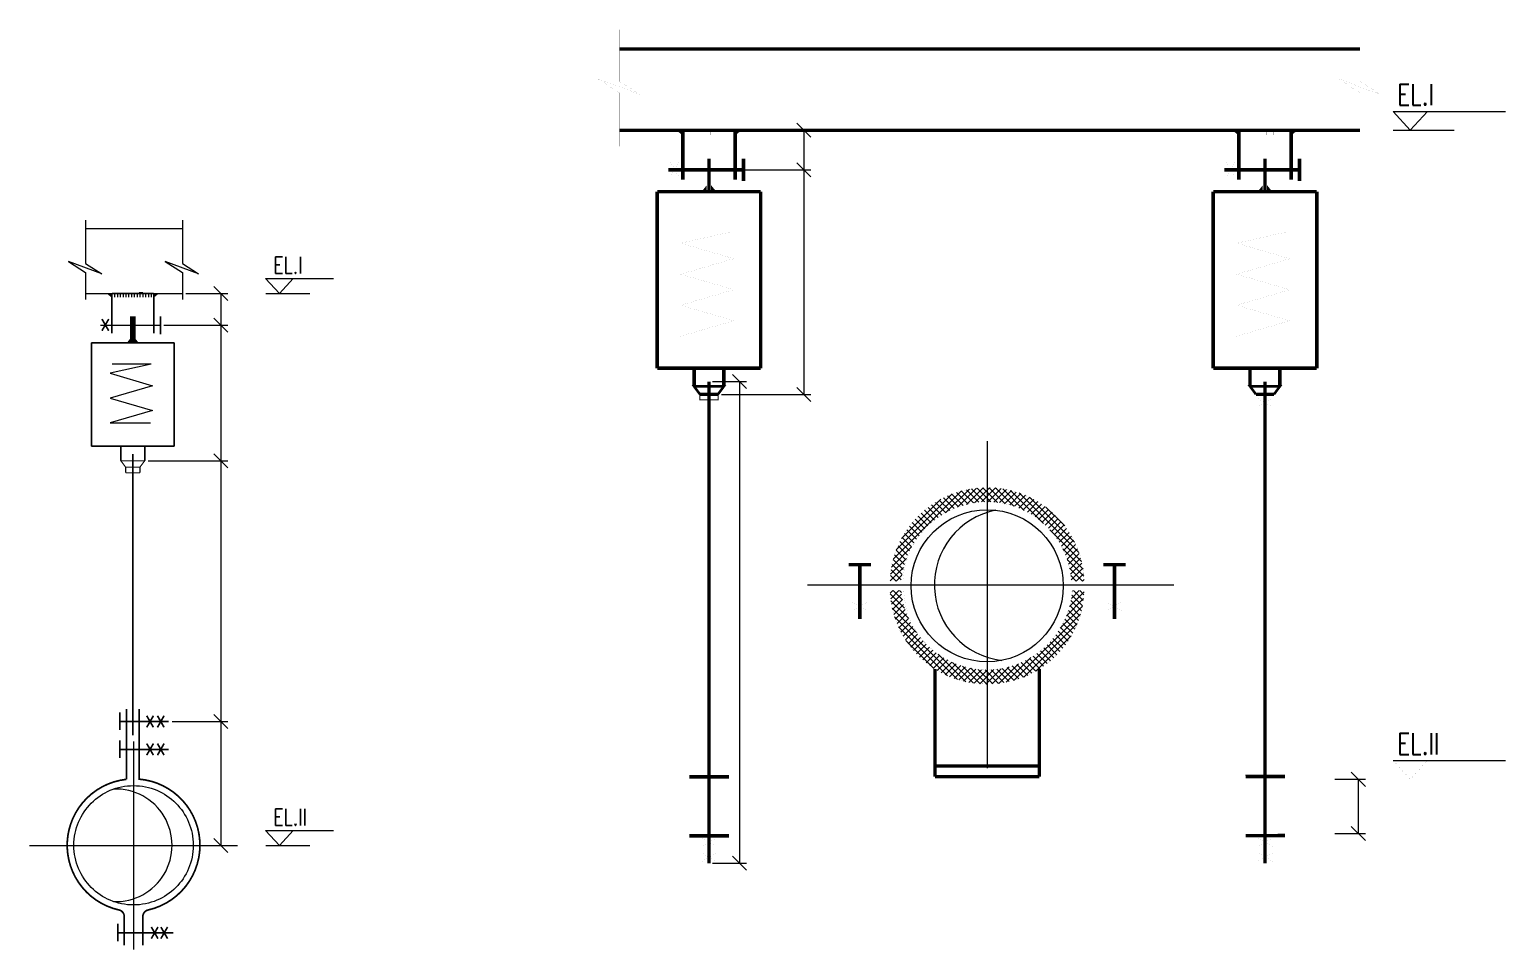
# Model space of a CAD drawing. Header units: millimetres. Extents: x 3195 to 4037, y 792 to 990.
# Drawn here: x 3194.9 to 3457.4, y 792.3 to 955.9 of the extents above; entities that cross this region are included whole.
import ezdxf

# ---------------------------------------------------------------- set-up
doc = ezdxf.new("R2010")
doc.units = ezdxf.units.MM
doc.header["$LTSCALE"] = 300
doc.linetypes.add('ACAD_ISO02W100', pattern=[15, 12, -3])
doc.linetypes.add('CENTER', pattern=[50.8, 31.75, -6.35, 6.35, -6.35])
doc.styles.add('ROMANS', font='romans.shx', dxfattribs={"width": 0.75, "bigfont": 'hztxt.shx'})
doc.styles.get("Standard").update_dxf_attribs({"font": ''})
doc.styles.get('Standard').set_extended_font_data('SimSun')
doc.dimstyles.new('ISO-25', dxfattribs={"dimtxt": 2.5, "dimasz": 2.5, "dimexe": 1.25, "dimexo": 0.625, "dimtad": 1, "dimtxsty": 'Standard', "dimcen": 2.5, "dimadec": 0, "dimazin": 0, "dimtfac": 1, "dimtmove": 0, "dimatfit": 3, "dimfxl": 1, "dimarcsym": 0})

# ---------------------------------------------------------------- blocks, each defined once
blk = doc.blocks.new('_Oblique')
at = {"color": 0, "linetype": 'ByBlock', "lineweight": -2}
blk.add_line((-0.5, -0.5), (0.5, 0.5), dxfattribs=at)
blk = doc.blocks.new('*D1')
at = {"color": 0, "lineweight": -2, "ltscale": 2, "transparency": 16777216}
for p, q in [((3222.72, 908.97), (3230.18, 908.97)), ((3228.93, 908.97), (3228.93, 903.34)), ((3218.81, 903.34), (3230.18, 903.34))]:
    blk.add_line(p, q, dxfattribs=at)
at = {"layer": 'Defpoints', "color": 0, "ltscale": 2, "transparency": 16777216}
for p in [(3222.1, 908.97, -838), (3218.19, 903.34, -838), (3228.93, 903.34)]:
    blk.add_point(p, dxfattribs=at)
at = {"color": 0, "lineweight": -2, "ltscale": 2, "transparency": 16777216, "xscale": 2.5, "yscale": 2.5, "zscale": 2.5}
for p, rotation in [((3228.93, 908.97), 90), ((3228.93, 903.34), 270)]:
    blk.add_blockref('_Oblique', p, dxfattribs=dict(at, rotation=rotation))
blk = doc.blocks.new('*D4')
at = {"color": 0, "lineweight": -2, "ltscale": 2, "transparency": 16777216}
for p, q in [((3218.81, 903.34), (3230.18, 903.34)), ((3228.93, 903.34), (3228.93, 879.21)), ((3216.02, 879.21), (3230.18, 879.21))]:
    blk.add_line(p, q, dxfattribs=at)
at = {"layer": 'Defpoints', "color": 0, "ltscale": 2, "transparency": 16777216}
for p in [(3218.19, 903.34, -838), (3215.39, 879.21, -838), (3228.93, 879.21)]:
    blk.add_point(p, dxfattribs=at)
at = {"color": 0, "lineweight": -2, "ltscale": 2, "transparency": 16777216, "xscale": 2.5, "yscale": 2.5, "zscale": 2.5}
for p, rotation in [((3228.93, 903.34), 90), ((3228.93, 879.21), 270)]:
    blk.add_blockref('_Oblique', p, dxfattribs=dict(at, rotation=rotation))
blk = doc.blocks.new('*D5')
at = {"color": 0, "lineweight": -2, "ltscale": 2, "transparency": 16777216}
for p, q in [((3216.02, 879.21), (3230.18, 879.21)), ((3228.93, 879.21), (3228.93, 832.82)), ((3220.3, 832.82), (3230.18, 832.82))]:
    blk.add_line(p, q, dxfattribs=at)
at = {"layer": 'Defpoints', "color": 0, "ltscale": 2, "transparency": 16777216}
for p in [(3215.39, 879.21, -838), (3219.67, 832.82, -838), (3228.93, 832.82)]:
    blk.add_point(p, dxfattribs=at)
at = {"color": 0, "lineweight": -2, "ltscale": 2, "transparency": 16777216, "xscale": 2.5, "yscale": 2.5, "zscale": 2.5}
for p, rotation in [((3228.93, 879.21), 90), ((3228.93, 832.82), 270)]:
    blk.add_blockref('_Oblique', p, dxfattribs=dict(at, rotation=rotation))
blk = doc.blocks.new('*D6')
at = {"color": 0, "lineweight": -2, "ltscale": 2, "transparency": 16777216}
for p, q in [((3220.3, 832.82), (3230.18, 832.82)), ((3228.93, 832.82), (3228.93, 810.76)), ((3225.84, 810.76), (3230.18, 810.76))]:
    blk.add_line(p, q, dxfattribs=at)
at = {"layer": 'Defpoints', "color": 0, "ltscale": 2, "transparency": 16777216}
for p in [(3219.67, 832.82, -838), (3225.22, 810.76, -838), (3228.93, 810.76)]:
    blk.add_point(p, dxfattribs=at)
at = {"color": 0, "lineweight": -2, "ltscale": 2, "transparency": 16777216, "xscale": 2.5, "yscale": 2.5, "zscale": 2.5}
for p, rotation in [((3228.93, 832.82), 90), ((3228.93, 810.76), 270)]:
    blk.add_blockref('_Oblique', p, dxfattribs=dict(at, rotation=rotation))
blk = doc.blocks.new('*D7')
at = {"color": 0, "lineweight": -2, "transparency": 16777216}
for p, q in [((3316.35, 893.31), (3322.41, 893.31)), ((3321.16, 893.31), (3321.16, 807.61)), ((3316.35, 807.61), (3322.41, 807.61))]:
    blk.add_line(p, q, dxfattribs=at)
at = {"layer": 'Defpoints', "color": 0, "transparency": 16777216}
for p in [(3315.73, 893.31), (3315.73, 807.61), (3321.16, 807.61)]:
    blk.add_point(p, dxfattribs=at)
at = {"color": 0, "lineweight": -2, "transparency": 16777216, "xscale": 2.5, "yscale": 2.5, "zscale": 2.5}
for p, rotation in [((3321.16, 893.31), 90), ((3321.16, 807.61), 270)]:
    blk.add_blockref('_Oblique', p, dxfattribs=dict(at, rotation=rotation))
blk = doc.blocks.new('*D8')
at = {"color": 0, "lineweight": -2, "transparency": 16777216}
for p, q in [((3426.99, 822.54), (3432.44, 822.54)), ((3431.19, 822.54), (3431.19, 812.92)), ((3426.99, 812.92), (3432.44, 812.92))]:
    blk.add_line(p, q, dxfattribs=at)
at = {"layer": 'Defpoints', "color": 0, "transparency": 16777216}
for p in [(3426.37, 822.54), (3426.37, 812.92), (3431.19, 812.92)]:
    blk.add_point(p, dxfattribs=at)
at = {"color": 0, "lineweight": -2, "transparency": 16777216, "xscale": 2.5, "yscale": 2.5, "zscale": 2.5}
for p, rotation in [((3431.19, 822.54), 90), ((3431.19, 812.92), 270)]:
    blk.add_blockref('_Oblique', p, dxfattribs=dict(at, rotation=rotation))
blk = doc.blocks.new('*D9')
at = {"color": 0, "lineweight": -2, "transparency": 16777216}
for p, q in [((3321.01, 938.02), (3333.84, 938.02)), ((3332.59, 938.02), (3332.59, 930.99)), ((3321.01, 930.99), (3333.84, 930.99))]:
    blk.add_line(p, q, dxfattribs=at)
at = {"layer": 'Defpoints', "color": 0, "transparency": 16777216}
for p in [(3320.38, 938.02), (3320.38, 930.99), (3332.59, 930.99)]:
    blk.add_point(p, dxfattribs=at)
at = {"color": 0, "lineweight": -2, "transparency": 16777216, "xscale": 2.5, "yscale": 2.5, "zscale": 2.5}
for p, rotation in [((3332.59, 938.02), 90), ((3332.59, 930.99), 270)]:
    blk.add_blockref('_Oblique', p, dxfattribs=dict(at, rotation=rotation))
blk = doc.blocks.new('*D10')
at = {"color": 0, "lineweight": -2, "transparency": 16777216}
for p, q in [((3321.01, 930.99), (3333.84, 930.99)), ((3332.59, 930.99), (3332.59, 891.03)), ((3317.95, 891.03), (3333.84, 891.03))]:
    blk.add_line(p, q, dxfattribs=at)
at = {"layer": 'Defpoints', "color": 0, "transparency": 16777216}
for p in [(3320.38, 930.99), (3317.32, 891.03), (3332.59, 891.03)]:
    blk.add_point(p, dxfattribs=at)
at = {"color": 0, "lineweight": -2, "transparency": 16777216, "xscale": 2.5, "yscale": 2.5, "zscale": 2.5}
for p, rotation in [((3332.59, 930.99), 90), ((3332.59, 891.03), 270)]:
    blk.add_blockref('_Oblique', p, dxfattribs=dict(at, rotation=rotation))

msp = doc.modelspace()

# ---------------------------------------------------------------- hatches: boundary and pattern name
at = {"linetype": 'ByBlock', "ltscale": 5}
for points in [[(3309.93, 938.02), (3311.07, 937.1), (3311.07, 938.02)], [(3321.52, 938.02), (3320.38, 937.1), (3320.38, 938.02)], [(3408.79, 938.02), (3409.94, 937.1), (3409.94, 938.02)], [(3420.39, 938.02), (3419.25, 937.1), (3419.25, 938.02)], [(3315.34, 928.24), (3314.42, 927.1), (3315.34, 927.1)], [(3316.11, 928.24), (3317.03, 927.1), (3316.11, 927.1)], [(3414.21, 928.24), (3413.29, 927.1), (3414.21, 927.1)], [(3414.97, 928.24), (3415.89, 927.1), (3414.97, 927.1)]]:
    msp.add_hatch(color=5, dxfattribs=at).paths.add_polyline_path(points)
for points in [[(3208.63, 908.97), (3209.55, 908.23), (3209.55, 908.97)], [(3217.91, 908.97), (3217, 908.23), (3217, 908.97)], [(3212.97, 901.14), (3212.23, 900.22), (3212.97, 900.22)], [(3213.58, 901.14), (3214.32, 900.22), (3213.58, 900.22)]]:
    msp.add_hatch(color=5).paths.add_polyline_path(points)
h = msp.add_hatch()
h.set_pattern_fill('ANSI37', color=5, scale=6.25, style=0)
h.set_pattern_definition([(45, (-1019.5888, 1847.76154), (-0.55242717, 0.55242717), []), (135, (-1019.5888, 1847.76154), (-0.55242717, -0.55242717), [])])
h.paths.add_polyline_path([(3347.93, 857.81), (3349.9, 857.81, -0.383586), (3365.19, 871.93), (3365.19, 874.43, 0.406425)])
h.paths.add_polyline_path([(3365.19, 874.43), (3365.19, 871.93, -0.133243), (3372.78, 869.85), (3374.16, 871.96, 0.138037)])
h.paths.add_polyline_path([(3374.16, 871.96), (3372.78, 869.85, -0.24948), (3380.16, 857.81), (3382.44, 857.81, 0.254131)])
h.paths.add_polyline_path([(3375.72, 846.33), (3377.44, 844.53, 0.190231), (3382.44, 856.11), (3380.35, 856.11, -0.181233)])
h.paths.add_polyline_path([(3377.44, 844.53), (3375.72, 846.33, -0.027208), (3374.46, 845.24), (3374.46, 842.15, 0.055815)])
h.paths.add_polyline_path([(3365.19, 841.99), (3365.19, 839.49, 0.143259), (3374.46, 842.15), (3374.46, 845.24, -0.163609)])
h.paths.add_polyline_path([(3365.19, 839.49), (3365.19, 841.99, -0.161591), (3355.92, 845.22), (3355.92, 842.14, 0.143295)])
h.paths.add_polyline_path([(3355.92, 842.14), (3355.92, 845.22, -0.208351), (3349.9, 856.11), (3347.93, 856.11, 0.248807)])

# ---------------------------------------------------------------- linework, layer by layer
at = {"color": 5}
for p, q in [((3204.88, 922.01, -838), (3204.88, 914.33, -838)), ((3222.1, 922.01, -838), (3222.1, 914.33, -838)), ((3204.88, 920.52, -838), (3222.1, 920.52, -838)), ((3201.83, 914.68, -838), (3204.88, 912.7, -838)), ((3207.76, 912.47, -838), (3201.83, 914.68, -838)), ((3204.88, 914.33, -838), (3207.76, 912.47, -838)), ((3224.98, 912.47, -838), (3219.05, 914.68, -838)), ((3219.05, 914.68, -838), (3222.1, 912.7, -838)), ((3222.1, 914.33, -838), (3224.98, 912.47, -838)), ((3204.88, 912.7, -838), (3204.88, 907.88, -838)), ((3222.1, 912.7, -838), (3222.1, 907.88, -838)), ((3204.88, 908.97, -838), (3222.1, 908.97, -838)), ((3204.88, 908.97, -838), (3222.1, 908.97, -838)), ((3210.04, 908.97, -838), (3210.04, 908.3, -838)), ((3210.54, 908.97, -838), (3210.54, 908.3, -838)), ((3211.04, 908.97, -838), (3211.04, 908.3, -838)), ((3211.54, 908.97, -838), (3211.54, 908.3, -838)), ((3212.04, 908.97, -838), (3212.04, 908.3, -838)), ((3212.54, 908.97, -838), (3212.54, 908.3, -838)), ((3213.04, 908.97, -838), (3213.04, 908.3, -838)), ((3213.54, 908.97, -838), (3213.54, 908.3, -838)), ((3214.04, 908.97, -838), (3214.04, 908.3, -838)), ((3215.06, 909.09, -838), (3214.4, 909.09, -838)), ((3214.54, 908.97, -838), (3214.54, 908.3, -838)), ((3215.04, 908.97, -838), (3215.04, 908.3, -838)), ((3215.54, 908.97, -838), (3215.54, 908.3, -838)), ((3216.04, 908.97, -838), (3216.04, 908.3, -838)), ((3216.54, 908.97, -838), (3216.54, 908.3, -838)), ((3216.56, 896.43, -838), (3209.26, 894.78, -838)), ((3216.56, 896.43, -838), (3209.62, 896.43, -838)), ((3209.26, 894.78, -838), (3216.8, 892.57, -838)), ((3216.8, 892.57, -838), (3209.26, 890.37, -838)), ((3209.26, 890.37, -838), (3216.8, 888.16, -838)), ((3216.8, 888.16, -838), (3209.26, 885.95, -838)), ((3209.26, 885.95, -838), (3216.43, 885.95, -838))]:
    msp.add_line(p, q, dxfattribs=at)
at = {"color": 1, "ltscale": 2}
for p, q in [((3236.9, 911.65, -838), (3239.35, 908.97, -838)), ((3236.9, 911.65, -838), (3248.94, 911.65, -838)), ((3239.35, 908.97, -838), (3241.79, 911.65, -838)), ((3236.9, 813.45, -838), (3239.35, 810.76, -838)), ((3236.9, 813.45, -838), (3248.94, 813.45, -838)), ((3239.35, 810.76, -838), (3241.79, 813.45, -838))]:
    msp.add_line(p, q, dxfattribs=at)
at = {"color": 1}
for p, q in [((3236.93, 908.97, -838), (3244.74, 908.97, -838)), ((3236.93, 810.76, -838), (3244.74, 810.76, -838))]:
    msp.add_line(p, q, dxfattribs=at)
at = {"color": 5, "linetype": 'ByBlock', "ltscale": 5}
for points, const_width in [([(3299.82, 955.94), (3299.82, 946.73)], 0.0075), ([(3431.49, 955.94), (3431.49, 946.73)], 0.0075), ([(3299.82, 952.47), (3431.49, 952.47)], 0.625), ([(3296.01, 947.16), (3299.82, 944.68)], 0.0075), ([(3303.43, 944.4), (3296.01, 947.16)], 0.0075), ([(3299.82, 946.73), (3303.43, 944.4)], 0.0075), ([(3427.68, 947.16), (3431.49, 944.68)], 0.0075), ([(3435.09, 944.4), (3427.68, 947.16)], 0.0075), ([(3431.49, 946.73), (3435.09, 944.4)], 0.0075), ([(3299.82, 944.68), (3299.82, 935.14)], 0.0075), ([(3431.49, 944.68), (3431.49, 935.14)], 0.0075), ([(3299.82, 938.02), (3402.09, 938.02)], 0.625), ([(3299.82, 938.02), (3431.49, 938.02)], 0.625), ([(3303.22, 939.23), (3303.22, 938.02)], 0.0075), ([(3303.22, 939.23), (3328.22, 939.23)], 0.0075), ([(3311.07, 938.02), (3311.07, 929.2)], 0.625), ([(3311.07, 938.02), (3320.38, 938.02)], 0.0075), ([(3311.68, 938.02), (3311.68, 937.19)], 0.0075), ([(3312.31, 938.02), (3312.31, 937.19)], 0.0075), ([(3312.93, 938.02), (3312.93, 937.19)], 0.0075), ([(3313.56, 938.02), (3313.56, 937.19)], 0.0075), ([(3314.18, 938.02), (3314.18, 937.19)], 0.0075), ([(3314.81, 938.02), (3314.81, 937.19)], 0.0075), ([(3315.43, 938.02), (3315.43, 937.19)], 0.0075), ([(3316.06, 938.02), (3316.06, 937.19)], 0.0075), ([(3316.68, 938.02), (3316.68, 937.19)], 0.0075), ([(3317.96, 938.17), (3317.13, 938.17)], 0.0075), ([(3317.31, 938.02), (3317.31, 937.19)], 0.0075), ([(3317.93, 938.02), (3317.93, 937.19)], 0.0075), ([(3318.56, 938.02), (3318.56, 937.19)], 0.0075), ([(3319.18, 938.02), (3319.18, 937.19)], 0.0075), ([(3319.81, 938.02), (3319.81, 937.19)], 0.0075), ([(3320.38, 938.02), (3320.38, 929.2)], 0.625), ([(3328.22, 939.23), (3328.22, 938.02)], 0.0075), ([(3402.09, 939.23), (3402.09, 938.02)], 0.0075), ([(3427.09, 939.23), (3402.09, 939.23)], 0.0075), ([(3402.09, 939.23), (3402.09, 938.02)], 0.0075), ([(3427.09, 938.02), (3402.09, 938.02)], 0.0075), ([(3409.94, 938.02), (3409.94, 929.2)], 0.625), ([(3409.94, 938.02), (3419.25, 938.02)], 0.0075), ([(3410.55, 938.02), (3410.55, 937.19)], 0.0075), ([(3411.17, 938.02), (3411.17, 937.19)], 0.0075), ([(3411.8, 938.02), (3411.8, 937.19)], 0.0075), ([(3412.42, 938.02), (3412.42, 937.19)], 0.0075), ([(3413.05, 938.02), (3413.05, 937.19)], 0.0075), ([(3413.67, 938.02), (3413.67, 937.19)], 0.0075), ([(3414.3, 938.02), (3414.3, 937.19)], 0.0075), ([(3414.92, 938.02), (3414.92, 937.19)], 0.0075), ([(3415.55, 938.02), (3415.55, 937.19)], 0.0075), ([(3416.83, 938.17), (3416, 938.17)], 0.0075), ([(3416.17, 938.02), (3416.17, 937.19)], 0.0075), ([(3416.8, 938.02), (3416.8, 937.19)], 0.0075), ([(3417.42, 938.02), (3417.42, 937.19)], 0.0075), ([(3418.05, 938.02), (3418.05, 937.19)], 0.0075), ([(3418.67, 938.02), (3418.67, 937.19)], 0.0075), ([(3419.25, 938.02), (3419.25, 929.2)], 0.625), ([(3427.09, 939.23), (3427.09, 938.02)], 0.0075), ([(3310.38, 929.75), (3308.87, 932.36)], 0.0075), ([(3308.87, 929.75), (3310.38, 932.36)], 0.0075), ([(3315.73, 932.98), (3315.73, 927.1)], 0.625), ([(3321.87, 928.99), (3321.87, 932.99)], 0.625), ([(3409.25, 929.75), (3407.74, 932.36)], 0.0075), ([(3407.74, 929.75), (3409.25, 932.36)], 0.0075), ([(3414.59, 932.98), (3414.59, 927.1)], 0.625), ([(3420.73, 928.99), (3420.73, 932.99)], 0.625), ([(3321.87, 930.99), (3308.51, 930.99)], 0.625), ([(3420.73, 930.99), (3407.37, 930.99)], 0.625), ([(3324.93, 927.1), (3306.52, 927.1)], 0.625), ([(3306.52, 927.1), (3306.52, 895.68)], 0.625), ([(3324.93, 927.1), (3324.93, 895.68)], 0.625), ([(3423.8, 927.1), (3405.39, 927.1)], 0.625), ([(3405.39, 927.1), (3405.39, 895.68)], 0.625), ([(3423.8, 927.1), (3423.8, 895.68)], 0.625), ([(3319.84, 919.99), (3310.71, 917.92)], 0.0075), ([(3319.84, 919.99), (3311.16, 919.99)], 0.0075), ([(3418.7, 919.99), (3409.57, 917.92)], 0.0075), ([(3418.7, 919.99), (3410.02, 919.99)], 0.0075), ([(3310.71, 917.92), (3320.14, 915.17)], 0.0075), ([(3409.57, 917.92), (3419, 915.17)], 0.0075), ([(3320.14, 915.17), (3310.71, 912.41)], 0.0075), ([(3419, 915.17), (3409.57, 912.41)], 0.0075), ([(3310.71, 912.41), (3320.14, 909.65)], 0.0075), ([(3409.57, 912.41), (3419, 909.65)], 0.0075), ([(3320.14, 909.65), (3310.71, 906.89)], 0.0075), ([(3419, 909.65), (3409.57, 906.89)], 0.0075), ([(3310.71, 906.89), (3320.14, 904.13)], 0.0075), ([(3409.57, 906.89), (3419, 904.13)], 0.0075), ([(3320.14, 904.13), (3310.71, 901.38)], 0.0075), ([(3419, 904.13), (3409.57, 901.38)], 0.0075), ([(3310.71, 901.38), (3319.67, 901.38)], 0.0075), ([(3409.57, 901.38), (3418.54, 901.38)], 0.0075), ([(3324.93, 895.68), (3306.52, 895.68)], 0.625), ([(3313.08, 895.68), (3313.08, 892.45)], 0.625), ([(3318.37, 895.68), (3318.37, 892.45)], 0.625), ([(3423.8, 895.68), (3405.39, 895.68)], 0.625), ([(3411.94, 895.68), (3411.94, 892.45)], 0.625), ([(3417.24, 895.68), (3417.24, 892.45)], 0.625), ([(3314.13, 891.03), (3313.08, 892.45), (3318.37, 892.45), (3317.32, 891.03)], 0.45), ([(3315.73, 893.31), (3315.73, 807.61)], 0.625), ([(3412.99, 891.03), (3411.94, 892.45), (3417.24, 892.45), (3416.19, 891.03)], 0.45), ([(3414.59, 893.31), (3414.59, 807.61)], 0.625), ([(3314.13, 891.03), (3317.32, 891.03)], 0.625), ([(3412.99, 891.03), (3416.19, 891.03)], 0.625), ([(3416.19, 891.03), (3412.99, 891.03)], 0.0075), ([(3415.88, 890.32), (3413.3, 888.84)], 0.0075), ([(3415.88, 888.84), (3413.3, 890.32)], 0.0075), ([(3340.54, 860.73), (3344.55, 860.73)], 0.625), ([(3342.54, 860.73), (3342.54, 851.07)], 0.625), ([(3389.84, 860.73), (3385.83, 860.73)], 0.625), ([(3387.83, 860.73), (3387.83, 851.07)], 0.625), ([(3355.92, 823.01), (3355.92, 842.16)], 0.625), ([(3374.46, 823.01), (3374.46, 842.16)], 0.625), ([(3355.92, 824.92), (3374.46, 824.92)], 0.625), ([(3304.06, 822.54), (3419.06, 822.54)], 0.0075), ([(3304.06, 822.54), (3304.06, 812.92)], 0.0075), ([(3304.06, 821.76), (3426.37, 821.76)], 0.0075), ([(3312.22, 822.98), (3319.26, 822.98)], 0.625), ([(3355.92, 823.01), (3374.46, 823.01)], 0.625), ([(3359.91, 822.68), (3370.56, 822.68)], 0.0075), ([(3418.17, 823.04), (3411.13, 823.03)], 0.625), ([(3419.06, 822.54), (3426.37, 822.54)], 0.0075), ([(3426.37, 822.54), (3426.37, 812.92)], 0.0075), ([(3304.06, 813.71), (3426.37, 813.71)], 0.0075), ([(3304.06, 812.92), (3426.37, 812.92)], 0.0075), ([(3312.22, 812.49), (3319.26, 812.49)], 0.625), ([(3317.03, 812.05), (3314.45, 810.56)], 0.0075), ([(3317.03, 810.56), (3314.45, 812.05)], 0.0075), ([(3418.18, 812.53), (3411.14, 812.52)], 0.625), ([(3413.37, 810.59), (3415.94, 812.08)], 0.0075), ([(3413.37, 812.08), (3415.95, 810.6)], 0.0075), ([(3317.03, 809.42), (3314.45, 807.94)], 0.0075), ([(3317.03, 807.94), (3314.45, 809.42)], 0.0075), ([(3413.38, 807.97), (3415.95, 809.45)], 0.0075), ([(3413.38, 809.45), (3415.95, 807.97)], 0.0075)]:
    msp.add_lwpolyline(points, dxfattribs=dict(at, const_width=const_width))
at = {"color": 1}
for points in [[(3437.37, 941.38), (3440.42, 938.02)], [(3437.37, 941.38), (3457.36, 941.38)], [(3440.42, 938.02), (3443.48, 941.38)], [(3437.4, 938.02), (3448.26, 938.02)], [(3437.37, 825.9), (3457.36, 825.9)]]:
    msp.add_lwpolyline(points, dxfattribs=at)
at = {"color": 5, "elevation": -838}
for points, const_width in [([(3209.55, 908.97), (3217, 908.97)], 0.3), ([(3209.55, 908.97), (3209.55, 901.91)], 0.3), ([(3217, 908.97), (3217, 901.91)], 0.3), ([(3218.19, 903.34), (3207.5, 903.34)], 0.24), ([(3205.91, 900.22), (3205.91, 881.8)], 0.3), ([(3211.16, 881.8), (3211.16, 879.21)], 0.3), ([(3215.39, 881.8), (3215.39, 879.21)], 0.3), ([(3212, 878.08), (3211.16, 879.21), (3215.39, 879.21), (3214.55, 878.08)], 0.2), ([(3213.27, 880.43), (3213.27, 830.36)], 0.3), ([(3212, 878.08), (3212, 877.07)], 0.2), ([(3214.55, 878.08), (3212, 878.08)], 0.2), ([(3212, 877.07), (3213.27, 877.07)], 0.2), ([(3214.55, 877.07), (3213.27, 877.07)], 0.2), ([(3214.55, 878.08), (3214.55, 877.07)], 0.2), ([(3210.95, 834.45), (3210.95, 831.29)], 0.3), ([(3212.14, 835.03), (3212.14, 822.54)], 0.3), ([(3214.41, 835.03), (3214.41, 822.4)], 0.3), ([(3210.95, 832.82), (3219.67, 832.82)], 0.3), ([(3215.75, 833.85), (3216.94, 831.79)], 0.3), ([(3216.94, 833.85), (3215.75, 831.79)], 0.3), ([(3218.84, 833.85), (3217.66, 831.79)], 0.3), ([(3217.66, 833.85), (3218.84, 831.79)], 0.3), ([(3210.95, 829.5), (3210.95, 826.34)], 0.3), ([(3210.95, 827.87), (3219.67, 827.87)], 0.3), ([(3216.94, 828.9), (3215.75, 826.84)], 0.3), ([(3215.75, 828.9), (3216.94, 826.84)], 0.3), ([(3217.66, 828.9), (3218.84, 826.84)], 0.3), ([(3218.84, 828.9), (3217.66, 826.84)], 0.3), ([(3211.76, 793.01), (3211.76, 798.13)], 0.3), ([(3215.07, 793.01), (3215.07, 798.13)], 0.3), ([(3210.62, 796.86), (3210.62, 793.7)], 0.3), ([(3210.62, 795.23), (3220.48, 795.23)], 0.3), ([(3217.75, 796.26), (3216.57, 794.2)], 0.3), ([(3216.57, 796.26), (3217.75, 794.2)], 0.3), ([(3218.27, 796.26), (3219.46, 794.2)], 0.3), ([(3219.46, 796.26), (3218.27, 794.2)], 0.3)]:
    msp.add_lwpolyline(points, dxfattribs=dict(at, const_width=const_width))
at = {"color": 5, "linetype": 'ByBlock', "ltscale": 5, "const_width": 0.3, "elevation": -838}
for points in [[(3207.79, 902.35), (3209, 904.43)], [(3209, 902.35), (3207.79, 904.43)], [(3218.19, 901.74), (3218.19, 904.94)], [(3220.64, 900.22), (3205.91, 900.22)], [(3220.64, 900.22), (3220.64, 881.8)], [(3220.64, 881.8), (3205.91, 881.8)]]:
    msp.add_lwpolyline(points, dxfattribs=at)
at = {"color": 5, "linetype": 'ByBlock', "ltscale": 5, "elevation": -838}
msp.add_lwpolyline([(3213.27, 904.93, 1, 1, 0), (3213.27, 900.22, 0.3, 0.3, 0)], format="xyseb", dxfattribs=at)
at = {"color": 5}
for points, const_width in [([(3314.1, 891.07), (3314.1, 890.06), (3315.73, 890.06)], 0.2), ([(3317, 891.07), (3314.45, 891.07)], 0.2), ([(3317.35, 891.07), (3317.35, 890.06), (3315.73, 890.06)], 0.2), ([(3338.73, 859.06), (3347.93, 859.06)], 0.0075), ([(3391.67, 859.06), (3382.44, 859.06)], 0.0075), ([(3338.73, 857.81), (3350.21, 857.81)], 0.0075), ([(3338.73, 857.81), (3350.21, 857.81)], 0.0075), ([(3338.73, 856.11), (3350.36, 856.11)], 0.0075), ([(3338.73, 856.11), (3350.36, 856.11)], 0.0075), ([(3391.67, 856.11), (3380.01, 856.11)], 0.0075), ([(3391.67, 856.11), (3380.01, 856.11)], 0.0075), ([(3391.67, 857.81), (3380.16, 857.81)], 0.0075), ([(3391.67, 857.81), (3380.16, 857.81)], 0.0075), ([(3338.73, 854.86), (3347.93, 854.86)], 0.0075), ([(3341.3, 852.55), (3343.91, 854.06)], 0.0075), ([(3341.3, 854.06), (3343.91, 852.55)], 0.0075), ([(3391.67, 854.86), (3382.44, 854.86)], 0.0075), ([(3389.07, 854.06), (3386.46, 852.55)], 0.0075), ([(3389.07, 852.55), (3386.46, 854.06)], 0.0075)]:
    msp.add_lwpolyline(points, dxfattribs=dict(at, const_width=const_width))
at = {"color": 1, "linetype": 'CENTER', "ltscale": 10}
for points in [[(3365.19, 882.72), (3365.19, 824.52)], [(3398.41, 857.09), (3333.27, 857.09)]]:
    msp.add_lwpolyline(points, dxfattribs=at)
at = {"color": 5, "const_width": 0.0075}
for points in [[(3347.93, 859.06, -0.381573), (3365.19, 874.43)], [(3365.19, 874.43, -0.381573), (3382.44, 859.06, -0.353439)], [(3350.21, 857.81, -0.39885), (3365.19, 871.93)], [(3365.19, 871.93, -0.395882), (3380.16, 857.81)], [(3365.19, 841.99, -0.405681), (3350.36, 856.11)], [(3380.35, 856.11, -0.386323), (3365.19, 841.99)], [(3365.19, 839.49, -0.381752), (3347.93, 854.86, -0.353439)], [(3382.44, 854.86, -0.381573), (3365.19, 839.49)]]:
    msp.add_lwpolyline(points, format="xyb", dxfattribs=at)
at = {"color": 5}
msp.add_lwpolyline([(3366.73, 870.43, 0.856757), (3367.8, 843.7)], format="xyb", dxfattribs=at)
at = {"color": 1, "linetype": 'CENTER', "ltscale": 0.2, "elevation": -838}
for points in [[(3213.41, 829.26), (3213.41, 792.26)], [(3194.91, 810.76), (3231.91, 810.76)]]:
    msp.add_lwpolyline(points, dxfattribs=at)
at = {"color": 1, "linetype": 'ByBlock', "ltscale": 5, "const_width": 0.0075}
for points in [[(3437.37, 825.9), (3440.42, 822.54)], [(3440.42, 822.54), (3443.48, 825.9)], [(3437.4, 822.54), (3448.26, 822.54)]]:
    msp.add_lwpolyline(points, dxfattribs=at)
at = {"color": 5, "const_width": 0.3, "elevation": -838}
for points in [[(3212.14, 822.54, 0.457854), (3201.99, 807.83)], [(3224.98, 808.44, 0.449033), (3214.41, 822.57)], [(3210.83, 799.29, -0.424319), (3201.99, 813.78)], [(3224.98, 813.17, -0.408748), (3215.99, 799.29)], [(3210.83, 799.29, -0.351056), (3211.76, 798.13)], [(3215.07, 798.13, -0.351056), (3215.99, 799.29)]]:
    msp.add_lwpolyline(points, format="xyb", dxfattribs=at)
at = {"color": 5}
msp.add_circle((3365.19, 856.98), 13.53, dxfattribs=at)
at = {"color": 5, "linetype": 'ACAD_ISO02W100', "ltscale": 0.1}
msp.add_circle((3213.41, 810.8, -838), 10.62, dxfattribs=at)
msp.add_arc((3210.24, 810.8, -838), 10.02, 267.8755, 92.1245, dxfattribs=at)

# ---------------------------------------------------------------- texts
at = {"color": 1, "style": 'ROMANS', "width": 0.75}
for s, p in [('EL.I', (3438.11, 942.46)), ('EL.II', (3438.11, 826.98))]:
    msp.add_text(s, height=3.75, dxfattribs=at).set_placement(p)
at = {"color": 1, "ltscale": 2, "style": 'ROMANS', "width": 0.75}
for s, p in [('EL.I', (3238.26, 912.51, -838)), ('EL.II', (3238.26, 814.31, -838))]:
    msp.add_text(s, height=3, dxfattribs=at).set_placement(p)

# ---------------------------------------------------------------- dimensions: what is measured, and where the dimension line sits
at = {"color": 1}
for base, p1, p2, picture, middle in [((3332.59, 930.99), (3320.38, 938.02), (3320.38, 930.99), '*D9', (3332.59, 934.51)), ((3332.59, 891.03), (3320.38, 930.99), (3317.32, 891.03), '*D10', (3332.59, 911.01)), ((3321.16, 807.61), (3315.73, 893.31), (3315.73, 807.61), '*D7', (3321.16, 850.46)), ((3431.19, 812.92), (3426.37, 822.54), (3426.37, 812.92), '*D8', (3431.19, 817.73))]:
    dim = msp.add_linear_dim(base=base, p1=p1, p2=p2, angle=90, text=' ', dimstyle='ISO-25', override={"dimdec": 0, "dimblk1": 'Oblique', "dimblk2": 'Oblique', "dimsah": 1, "dimtmove": 1}, dxfattribs=at)
    dim.commit()
    dim.dimension.update_dxf_attribs({"geometry": picture, "text_midpoint": middle})
at = {"color": 1, "ltscale": 2}
for base, p1, p2, picture, middle in [((3228.93, 903.34), (3222.1, 908.97, -838), (3218.19, 903.34, -838), '*D1', (3228.93, 906.15)), ((3228.93, 879.21), (3218.19, 903.34, -838), (3215.39, 879.21, -838), '*D4', (3228.93, 891.28)), ((3228.93, 832.82), (3215.39, 879.21, -838), (3219.67, 832.82, -838), '*D5', (3228.93, 856.02)), ((3228.93, 810.76), (3219.67, 832.82, -838), (3225.22, 810.76, -838), '*D6', (3228.93, 821.79))]:
    dim = msp.add_linear_dim(base=base, p1=p1, p2=p2, angle=90, text=' ', dimstyle='ISO-25', override={"dimdec": 0, "dimblk1": 'Oblique', "dimblk2": 'Oblique', "dimsah": 1}, dxfattribs=at)
    dim.commit()
    dim.dimension.update_dxf_attribs({"geometry": picture, "text_midpoint": middle})

doc.saveas('drawing.dxf')
